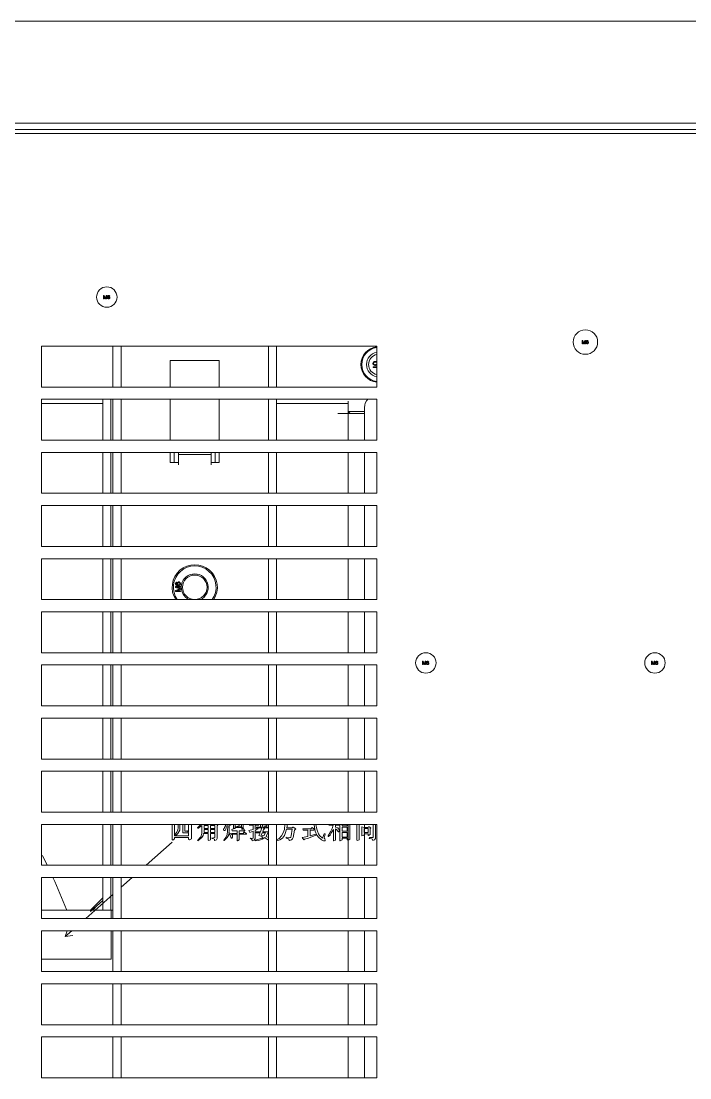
# Model space of a CAD drawing. Header units: inches. Extents: x -4705 to 38647, y 7098 to 31800.
# Drawn here: x 8503.5 to 8667, y 29172.6 to 29431.1 of the extents above; entities that cross this region are included whole.
import ezdxf

# ---------------------------------------------------------------- set-up
doc = ezdxf.new("R2010")
doc.units = ezdxf.units.IN
doc.header["$LTSCALE"] = 10
doc.header["$MEASUREMENT"] = 0
doc.layers.add('00_COMPONENTS', color=7, linetype='Continuous', lineweight=0)

msp = doc.modelspace()

# ---------------------------------------------------------------- linework, layer by layer
at = {"layer": '00_COMPONENTS', "color": 7, "linetype": 'Continuous'}
for p, q in [((9152.92, 29431.066), (8107.92, 29431.066)), ((8107.92, 29406.066), (9152.92, 29406.066)), ((9127.42, 29404.566), (8133.42, 29404.566)), ((8091.42, 29403.566), (9169.42, 29403.566)), ((8523.77, 29363.966), (8523.62, 29363.966)), ((8523.62, 29363.966), (8523.62, 29363.166)), ((8523.62, 29363.166), (8523.72, 29363.166)), ((8523.72, 29363.166), (8523.72, 29363.795)), ((8523.72, 29363.795), (8523.953, 29363.166)), ((8524.02, 29363.251), (8523.77, 29363.966)), ((8523.953, 29363.166), (8524.086, 29363.166)), ((8524.27, 29363.966), (8524.02, 29363.251)), ((8524.086, 29363.166), (8524.32, 29363.795)), ((8524.42, 29363.966), (8524.27, 29363.966)), ((8524.32, 29363.795), (8524.32, 29363.166)), ((8524.32, 29363.166), (8524.42, 29363.166)), ((8524.42, 29363.166), (8524.42, 29363.966)), ((8524.57, 29363.744), (8524.553, 29363.625)), ((8524.553, 29363.625), (8524.553, 29363.506)), ((8524.553, 29363.506), (8524.57, 29363.387)), ((8524.603, 29363.829), (8524.57, 29363.744)), ((8524.57, 29363.387), (8524.603, 29363.302)), ((8524.653, 29363.897), (8524.603, 29363.829)), ((8524.603, 29363.302), (8524.653, 29363.234)), ((8524.636, 29363.625), (8524.653, 29363.727)), ((8524.736, 29363.659), (8524.636, 29363.591)), ((8524.636, 29363.591), (8524.636, 29363.625)), ((8524.736, 29363.949), (8524.653, 29363.897)), ((8524.653, 29363.727), (8524.67, 29363.778)), ((8524.653, 29363.455), (8524.67, 29363.506)), ((8524.653, 29363.404), (8524.653, 29363.455)), ((8524.67, 29363.353), (8524.653, 29363.404)), ((8524.653, 29363.234), (8524.736, 29363.183)), ((8524.67, 29363.778), (8524.703, 29363.829)), ((8524.67, 29363.506), (8524.703, 29363.54)), ((8524.703, 29363.302), (8524.67, 29363.353)), ((8524.703, 29363.829), (8524.753, 29363.863)), ((8524.703, 29363.54), (8524.753, 29363.574)), ((8524.753, 29363.268), (8524.703, 29363.302)), ((8524.82, 29363.966), (8524.736, 29363.949)), ((8524.82, 29363.676), (8524.736, 29363.659)), ((8524.736, 29363.183), (8524.82, 29363.166)), ((8524.753, 29363.863), (8524.803, 29363.88)), ((8524.753, 29363.574), (8524.803, 29363.591)), ((8524.803, 29363.251), (8524.753, 29363.268)), ((8524.803, 29363.88), (8524.903, 29363.88)), ((8524.803, 29363.591), (8524.92, 29363.591)), ((8524.92, 29363.251), (8524.803, 29363.251)), ((8524.886, 29363.966), (8524.82, 29363.966)), ((8524.903, 29363.676), (8524.82, 29363.676)), ((8524.82, 29363.166), (8524.903, 29363.166)), ((8524.97, 29363.949), (8524.886, 29363.966)), ((8524.903, 29363.88), (8524.953, 29363.863)), ((8524.986, 29363.659), (8524.903, 29363.676)), ((8524.903, 29363.166), (8524.986, 29363.183)), ((8524.92, 29363.591), (8524.97, 29363.574)), ((8524.97, 29363.268), (8524.92, 29363.251)), ((8524.953, 29363.863), (8525.003, 29363.829)), ((8525.053, 29363.897), (8524.97, 29363.949)), ((8524.97, 29363.574), (8525.02, 29363.54)), ((8525.02, 29363.302), (8524.97, 29363.268)), ((8525.07, 29363.608), (8524.986, 29363.659)), ((8524.986, 29363.183), (8525.07, 29363.234)), ((8525.003, 29363.829), (8525.036, 29363.778)), ((8525.02, 29363.54), (8525.053, 29363.506)), ((8525.053, 29363.353), (8525.02, 29363.302)), ((8525.036, 29363.778), (8525.12, 29363.778)), ((8525.103, 29363.829), (8525.053, 29363.897)), ((8525.053, 29363.506), (8525.07, 29363.455)), ((8525.07, 29363.404), (8525.053, 29363.353)), ((8525.12, 29363.557), (8525.07, 29363.608)), ((8525.07, 29363.455), (8525.07, 29363.404)), ((8525.07, 29363.234), (8525.12, 29363.302)), ((8525.12, 29363.778), (8525.103, 29363.829)), ((8525.153, 29363.472), (8525.12, 29363.557)), ((8525.12, 29363.302), (8525.153, 29363.387)), ((8525.153, 29363.387), (8525.153, 29363.472)), ((8640.77, 29352.966), (8640.62, 29352.966)), ((8640.62, 29352.966), (8640.62, 29352.166)), ((8640.72, 29352.166), (8640.72, 29352.795)), ((8640.72, 29352.795), (8640.953, 29352.166)), ((8641.02, 29352.251), (8640.77, 29352.966)), ((8641.27, 29352.966), (8641.02, 29352.251)), ((8641.086, 29352.166), (8641.32, 29352.795)), ((8641.42, 29352.966), (8641.27, 29352.966)), ((8641.32, 29352.795), (8641.32, 29352.166)), ((8641.42, 29352.166), (8641.42, 29352.966)), ((8641.57, 29352.744), (8641.553, 29352.625)), ((8641.603, 29352.829), (8641.57, 29352.744)), ((8641.653, 29352.897), (8641.603, 29352.829)), ((8641.636, 29352.625), (8641.653, 29352.727)), ((8641.736, 29352.949), (8641.653, 29352.897)), ((8641.653, 29352.727), (8641.67, 29352.778)), ((8641.67, 29352.778), (8641.703, 29352.829)), ((8641.703, 29352.829), (8641.753, 29352.863)), ((8641.82, 29352.966), (8641.736, 29352.949)), ((8641.82, 29352.676), (8641.736, 29352.659)), ((8641.753, 29352.863), (8641.803, 29352.88)), ((8641.803, 29352.88), (8641.903, 29352.88)), ((8641.886, 29352.966), (8641.82, 29352.966)), ((8641.903, 29352.676), (8641.82, 29352.676)), ((8641.97, 29352.949), (8641.886, 29352.966)), ((8641.903, 29352.88), (8641.953, 29352.863)), ((8641.986, 29352.659), (8641.903, 29352.676)), ((8641.953, 29352.863), (8642.003, 29352.829)), ((8642.053, 29352.897), (8641.97, 29352.949)), ((8642.003, 29352.829), (8642.036, 29352.778)), ((8642.036, 29352.778), (8642.12, 29352.778)), ((8642.103, 29352.829), (8642.053, 29352.897)), ((8642.12, 29352.778), (8642.103, 29352.829)), ((8508.42, 29351.566), (8590.42, 29351.566)), ((8508.42, 29341.566), (8508.42, 29351.566)), ((8525.92, 29341.566), (8525.92, 29351.566)), ((8527.92, 29341.566), (8527.92, 29351.566)), ((8563.92, 29351.566), (8563.92, 29341.566)), ((8565.92, 29351.566), (8565.92, 29341.566)), ((8590.42, 29351.566), (8590.42, 29341.566)), ((8640.62, 29352.166), (8640.72, 29352.166)), ((8640.953, 29352.166), (8641.086, 29352.166)), ((8641.32, 29352.166), (8641.42, 29352.166)), ((8641.553, 29352.625), (8641.553, 29352.506)), ((8641.553, 29352.506), (8641.57, 29352.387)), ((8641.57, 29352.387), (8641.603, 29352.302)), ((8641.603, 29352.302), (8641.653, 29352.234)), ((8641.736, 29352.659), (8641.636, 29352.591)), ((8641.636, 29352.591), (8641.636, 29352.625)), ((8641.653, 29352.455), (8641.67, 29352.506)), ((8641.653, 29352.404), (8641.653, 29352.455)), ((8641.67, 29352.353), (8641.653, 29352.404)), ((8641.653, 29352.234), (8641.736, 29352.183)), ((8641.67, 29352.506), (8641.703, 29352.54)), ((8641.703, 29352.302), (8641.67, 29352.353)), ((8641.703, 29352.54), (8641.753, 29352.574)), ((8641.753, 29352.268), (8641.703, 29352.302)), ((8641.736, 29352.183), (8641.82, 29352.166)), ((8641.753, 29352.574), (8641.803, 29352.591)), ((8641.803, 29352.251), (8641.753, 29352.268)), ((8641.803, 29352.591), (8641.92, 29352.591)), ((8641.92, 29352.251), (8641.803, 29352.251)), ((8641.82, 29352.166), (8641.903, 29352.166)), ((8641.903, 29352.166), (8641.986, 29352.183)), ((8641.92, 29352.591), (8641.97, 29352.574)), ((8641.97, 29352.268), (8641.92, 29352.251)), ((8641.97, 29352.574), (8642.02, 29352.54)), ((8642.02, 29352.302), (8641.97, 29352.268)), ((8642.07, 29352.608), (8641.986, 29352.659)), ((8641.986, 29352.183), (8642.07, 29352.234)), ((8642.02, 29352.54), (8642.053, 29352.506)), ((8642.053, 29352.353), (8642.02, 29352.302)), ((8642.053, 29352.506), (8642.07, 29352.455)), ((8642.07, 29352.404), (8642.053, 29352.353)), ((8642.12, 29352.557), (8642.07, 29352.608)), ((8642.07, 29352.455), (8642.07, 29352.404)), ((8642.07, 29352.234), (8642.12, 29352.302)), ((8642.153, 29352.472), (8642.12, 29352.557)), ((8642.12, 29352.302), (8642.153, 29352.387)), ((8642.153, 29352.387), (8642.153, 29352.472)), ((8551.92, 29348.066), (8539.92, 29348.066)), ((8539.92, 29348.066), (8539.92, 29341.566)), ((8551.92, 29341.566), (8551.92, 29348.066)), ((8589.507, 29347.56), (8589.445, 29347.401)), ((8589.601, 29347.688), (8589.507, 29347.56)), ((8589.757, 29347.784), (8589.601, 29347.688)), ((8589.632, 29347.465), (8589.695, 29347.56)), ((8589.695, 29347.56), (8589.789, 29347.624)), ((8589.914, 29347.816), (8589.757, 29347.784)), ((8589.789, 29347.624), (8589.914, 29347.656)), ((8590.101, 29347.816), (8589.914, 29347.816)), ((8589.914, 29347.656), (8590.101, 29347.656)), ((8590.257, 29347.784), (8590.101, 29347.816)), ((8590.101, 29347.656), (8590.226, 29347.624)), ((8590.226, 29347.624), (8590.32, 29347.56)), ((8589.445, 29347.401), (8589.445, 29347.273)), ((8589.445, 29347.273), (8589.507, 29347.113)), ((8589.507, 29347.113), (8589.601, 29346.986)), ((8590.414, 29346.475), (8589.507, 29346.475)), ((8589.507, 29346.475), (8589.507, 29346.316)), ((8589.507, 29346.316), (8590.42, 29346.316)), ((8589.601, 29347.369), (8589.632, 29347.465)), ((8589.601, 29347.305), (8589.601, 29347.369)), ((8589.632, 29347.209), (8589.601, 29347.305)), ((8589.601, 29346.986), (8589.757, 29346.89)), ((8589.695, 29347.113), (8589.632, 29347.209)), ((8589.789, 29347.05), (8589.695, 29347.113)), ((8589.757, 29346.89), (8589.914, 29346.858)), ((8589.914, 29347.018), (8589.789, 29347.05)), ((8590.101, 29347.018), (8589.914, 29347.018)), ((8589.914, 29346.858), (8590.101, 29346.858)), ((8590.226, 29347.05), (8590.101, 29347.018)), ((8590.101, 29346.858), (8590.257, 29346.89)), ((8590.351, 29347.145), (8590.226, 29347.05)), ((8590.42, 29341.566), (8508.42, 29341.566)), ((8508.42, 29338.566), (8590.42, 29338.566)), ((8508.42, 29328.566), (8508.42, 29338.566)), ((8523.42, 29337.566), (8508.42, 29337.566)), ((8523.42, 29328.566), (8523.42, 29338.566)), ((8525.42, 29328.566), (8525.42, 29338.566)), ((8525.92, 29328.566), (8525.92, 29338.566)), ((8527.92, 29328.566), (8527.92, 29338.566)), ((8539.92, 29338.566), (8539.92, 29328.566)), ((8551.92, 29328.566), (8551.92, 29338.566)), ((8563.92, 29338.566), (8563.92, 29328.566)), ((8565.92, 29338.566), (8565.92, 29328.566)), ((8583.42, 29337.566), (8565.92, 29337.566)), ((8583.42, 29328.566), (8583.42, 29338.066)), ((8590.42, 29338.566), (8590.42, 29328.566)), ((8587.42, 29335.066), (8580.92, 29335.066)), ((8583.42, 29335.566), (8587.42, 29335.566)), ((8583.42, 29335.566), (8583.92, 29335.066)), ((8587.42, 29336.566), (8587.42, 29328.566)), ((8590.42, 29328.566), (8508.42, 29328.566)), ((8508.42, 29325.566), (8590.42, 29325.566)), ((8508.42, 29315.566), (8508.42, 29325.566)), ((8523.42, 29315.566), (8523.42, 29325.566)), ((8525.42, 29315.566), (8525.42, 29325.566)), ((8525.92, 29315.566), (8525.92, 29325.566)), ((8527.92, 29315.566), (8527.92, 29325.566)), ((8539.92, 29325.566), (8539.92, 29323.066)), ((8540.92, 29325.566), (8540.92, 29323.066)), ((8541.92, 29322.566), (8541.92, 29325.566)), ((8549.92, 29325.066), (8541.92, 29325.066)), ((8549.92, 29322.566), (8549.92, 29325.566)), ((8550.92, 29323.066), (8550.92, 29325.566)), ((8551.92, 29323.066), (8551.92, 29325.566)), ((8563.92, 29325.566), (8563.92, 29315.566)), ((8565.92, 29325.566), (8565.92, 29315.566)), ((8583.42, 29315.566), (8583.42, 29325.566)), ((8587.42, 29325.566), (8587.42, 29315.566)), ((8590.42, 29325.566), (8590.42, 29315.566)), ((8539.92, 29323.066), (8541.92, 29323.066)), ((8549.92, 29323.066), (8551.92, 29323.066)), ((8590.42, 29315.566), (8508.42, 29315.566)), ((8508.42, 29312.566), (8590.42, 29312.566)), ((8508.42, 29302.566), (8508.42, 29312.566)), ((8523.42, 29302.566), (8523.42, 29312.566)), ((8525.42, 29302.566), (8525.42, 29312.566)), ((8525.92, 29302.566), (8525.92, 29312.566)), ((8527.92, 29302.566), (8527.92, 29312.566)), ((8563.92, 29312.566), (8563.92, 29302.566)), ((8565.92, 29312.566), (8565.92, 29302.566)), ((8583.42, 29302.566), (8583.42, 29312.566)), ((8587.42, 29312.566), (8587.42, 29302.566)), ((8590.42, 29312.566), (8590.42, 29302.566)), ((8590.42, 29302.566), (8508.42, 29302.566)), ((8508.42, 29299.566), (8590.42, 29299.566)), ((8508.42, 29289.566), (8508.42, 29299.566)), ((8523.42, 29289.566), (8523.42, 29299.566)), ((8525.42, 29289.566), (8525.42, 29299.566)), ((8525.92, 29289.566), (8525.92, 29299.566)), ((8527.92, 29289.566), (8527.92, 29299.566)), ((8563.92, 29299.566), (8563.92, 29289.566)), ((8565.92, 29299.566), (8565.92, 29289.566)), ((8583.42, 29289.566), (8583.42, 29299.566)), ((8587.42, 29299.566), (8587.42, 29289.566)), ((8590.42, 29299.566), (8590.42, 29289.566)), ((8541.245, 29293.591), (8541.22, 29293.466)), ((8541.22, 29293.466), (8541.22, 29293.366)), ((8541.22, 29293.366), (8541.245, 29293.241)), ((8541.322, 29293.716), (8541.245, 29293.591)), ((8541.245, 29293.241), (8541.322, 29293.116)), ((8541.424, 29293.791), (8541.322, 29293.716)), ((8541.347, 29293.491), (8541.373, 29293.566)), ((8541.347, 29293.341), (8541.347, 29293.491)), ((8541.373, 29293.266), (8541.347, 29293.341)), ((8541.373, 29293.566), (8541.424, 29293.641)), ((8541.424, 29293.191), (8541.373, 29293.266)), ((8541.501, 29293.816), (8541.424, 29293.791)), ((8541.424, 29293.641), (8541.501, 29293.691)), ((8541.501, 29293.691), (8541.501, 29293.816)), ((8541.679, 29293.616), (8541.654, 29293.491)), ((8541.654, 29293.491), (8541.654, 29293.366)), ((8541.654, 29293.366), (8541.679, 29293.241)), ((8541.756, 29293.741), (8541.679, 29293.616)), ((8541.679, 29293.241), (8541.782, 29293.091)), ((8541.833, 29293.816), (8541.756, 29293.741)), ((8541.782, 29293.516), (8541.807, 29293.591)), ((8541.782, 29293.341), (8541.782, 29293.516)), ((8541.807, 29293.266), (8541.782, 29293.341)), ((8541.807, 29293.591), (8541.858, 29293.666)), ((8541.858, 29293.191), (8541.807, 29293.266)), ((8541.96, 29293.866), (8541.833, 29293.816)), ((8541.858, 29293.666), (8541.909, 29293.716)), ((8541.909, 29293.716), (8541.986, 29293.741)), ((8542.088, 29293.866), (8541.96, 29293.866)), ((8541.986, 29293.741), (8542.062, 29293.741)), ((8542.062, 29293.741), (8542.139, 29293.716)), ((8542.216, 29293.816), (8542.088, 29293.866)), ((8542.139, 29293.716), (8542.216, 29293.666)), ((8542.318, 29293.741), (8542.216, 29293.816)), ((8542.216, 29293.666), (8542.267, 29293.591)), ((8542.267, 29293.266), (8542.216, 29293.191)), ((8542.267, 29293.591), (8542.292, 29293.516)), ((8542.292, 29293.341), (8542.267, 29293.266)), ((8542.292, 29293.516), (8542.292, 29293.341)), ((8542.394, 29293.616), (8542.318, 29293.741)), ((8542.318, 29293.116), (8542.394, 29293.241)), ((8542.42, 29293.491), (8542.394, 29293.616)), ((8542.394, 29293.241), (8542.42, 29293.366)), ((8542.42, 29293.366), (8542.42, 29293.491)), ((8542.42, 29292.766), (8541.22, 29292.766)), ((8541.22, 29292.766), (8541.22, 29292.541)), ((8541.22, 29292.541), (8542.292, 29292.166)), ((8542.292, 29292.166), (8541.22, 29291.791)), ((8541.22, 29291.791), (8541.22, 29291.566)), ((8541.22, 29291.566), (8542.42, 29291.566)), ((8541.322, 29293.116), (8541.424, 29293.041)), ((8541.501, 29293.141), (8541.424, 29293.191)), ((8541.424, 29293.041), (8541.552, 29292.991)), ((8541.475, 29292.616), (8542.42, 29292.616)), ((8542.42, 29292.266), (8541.475, 29292.616)), ((8541.475, 29291.716), (8542.42, 29292.066)), ((8542.42, 29291.716), (8541.475, 29291.716)), ((8541.577, 29293.116), (8541.501, 29293.141)), ((8541.552, 29292.991), (8541.73, 29292.966)), ((8541.73, 29293.091), (8541.577, 29293.116)), ((8541.782, 29293.091), (8541.73, 29293.091)), ((8541.73, 29292.966), (8541.909, 29292.966)), ((8541.909, 29293.141), (8541.858, 29293.191)), ((8541.986, 29293.116), (8541.909, 29293.141)), ((8541.909, 29292.966), (8542.088, 29292.991)), ((8542.062, 29293.116), (8541.986, 29293.116)), ((8542.139, 29293.141), (8542.062, 29293.116)), ((8542.088, 29292.991), (8542.216, 29293.041)), ((8542.216, 29293.191), (8542.139, 29293.141)), ((8542.216, 29293.041), (8542.318, 29293.116)), ((8542.42, 29292.616), (8542.42, 29292.766)), ((8542.42, 29292.066), (8542.42, 29292.266)), ((8542.42, 29291.566), (8542.42, 29291.716)), ((8590.42, 29289.566), (8508.42, 29289.566)), ((8508.42, 29286.566), (8590.42, 29286.566)), ((8508.42, 29276.566), (8508.42, 29286.566)), ((8523.42, 29276.566), (8523.42, 29286.566)), ((8525.42, 29276.566), (8525.42, 29286.566)), ((8525.92, 29276.566), (8525.92, 29286.566)), ((8527.92, 29276.566), (8527.92, 29286.566)), ((8563.92, 29286.566), (8563.92, 29276.566)), ((8565.92, 29286.566), (8565.92, 29276.566)), ((8583.42, 29276.566), (8583.42, 29286.566)), ((8587.42, 29286.566), (8587.42, 29276.566)), ((8590.42, 29286.566), (8590.42, 29276.566)), ((8590.42, 29276.566), (8508.42, 29276.566)), ((8508.42, 29273.566), (8590.42, 29273.566)), ((8508.42, 29263.566), (8508.42, 29273.566)), ((8523.42, 29263.566), (8523.42, 29273.566)), ((8525.42, 29263.566), (8525.42, 29273.566)), ((8525.92, 29263.566), (8525.92, 29273.566)), ((8527.92, 29263.566), (8527.92, 29273.566)), ((8563.92, 29273.566), (8563.92, 29263.566)), ((8565.92, 29273.566), (8565.92, 29263.566)), ((8583.42, 29263.566), (8583.42, 29273.566)), ((8587.42, 29273.566), (8587.42, 29263.566)), ((8590.42, 29273.566), (8590.42, 29263.566)), ((8601.77, 29274.466), (8601.62, 29274.466)), ((8601.62, 29274.466), (8601.62, 29273.666)), ((8601.62, 29273.666), (8601.72, 29273.666)), ((8601.72, 29273.666), (8601.72, 29274.295)), ((8601.72, 29274.295), (8601.953, 29273.666)), ((8602.02, 29273.751), (8601.77, 29274.466)), ((8601.953, 29273.666), (8602.086, 29273.666)), ((8602.27, 29274.466), (8602.02, 29273.751)), ((8602.086, 29273.666), (8602.32, 29274.295)), ((8602.42, 29274.466), (8602.27, 29274.466)), ((8602.32, 29274.295), (8602.32, 29273.666)), ((8602.32, 29273.666), (8602.42, 29273.666)), ((8602.42, 29273.666), (8602.42, 29274.466)), ((8602.57, 29274.244), (8602.553, 29274.125)), ((8602.553, 29274.125), (8602.553, 29274.006)), ((8602.553, 29274.006), (8602.57, 29273.887)), ((8602.603, 29274.329), (8602.57, 29274.244)), ((8602.57, 29273.887), (8602.603, 29273.802)), ((8602.653, 29274.397), (8602.603, 29274.329)), ((8602.603, 29273.802), (8602.653, 29273.734)), ((8602.636, 29274.125), (8602.653, 29274.227)), ((8602.736, 29274.159), (8602.636, 29274.091)), ((8602.636, 29274.091), (8602.636, 29274.125)), ((8602.736, 29274.449), (8602.653, 29274.397)), ((8602.653, 29274.227), (8602.67, 29274.278)), ((8602.653, 29273.955), (8602.67, 29274.006)), ((8602.653, 29273.904), (8602.653, 29273.955)), ((8602.67, 29273.853), (8602.653, 29273.904)), ((8602.653, 29273.734), (8602.736, 29273.683)), ((8602.67, 29274.278), (8602.703, 29274.329)), ((8602.67, 29274.006), (8602.703, 29274.04)), ((8602.703, 29273.802), (8602.67, 29273.853)), ((8602.703, 29274.329), (8602.753, 29274.363)), ((8602.703, 29274.04), (8602.753, 29274.074)), ((8602.753, 29273.768), (8602.703, 29273.802)), ((8602.82, 29274.466), (8602.736, 29274.449)), ((8602.82, 29274.176), (8602.736, 29274.159)), ((8602.736, 29273.683), (8602.82, 29273.666)), ((8602.753, 29274.363), (8602.803, 29274.38)), ((8602.753, 29274.074), (8602.803, 29274.091)), ((8602.803, 29273.751), (8602.753, 29273.768)), ((8602.803, 29274.38), (8602.903, 29274.38)), ((8602.803, 29274.091), (8602.92, 29274.091)), ((8602.92, 29273.751), (8602.803, 29273.751)), ((8602.886, 29274.466), (8602.82, 29274.466)), ((8602.903, 29274.176), (8602.82, 29274.176)), ((8602.82, 29273.666), (8602.903, 29273.666)), ((8602.97, 29274.449), (8602.886, 29274.466)), ((8602.903, 29274.38), (8602.953, 29274.363)), ((8602.986, 29274.159), (8602.903, 29274.176)), ((8602.903, 29273.666), (8602.986, 29273.683)), ((8602.92, 29274.091), (8602.97, 29274.074)), ((8602.97, 29273.768), (8602.92, 29273.751)), ((8602.953, 29274.363), (8603.003, 29274.329)), ((8603.053, 29274.397), (8602.97, 29274.449)), ((8602.97, 29274.074), (8603.02, 29274.04)), ((8603.02, 29273.802), (8602.97, 29273.768)), ((8603.07, 29274.108), (8602.986, 29274.159)), ((8602.986, 29273.683), (8603.07, 29273.734)), ((8603.003, 29274.329), (8603.036, 29274.278)), ((8603.02, 29274.04), (8603.053, 29274.006)), ((8603.053, 29273.853), (8603.02, 29273.802)), ((8603.036, 29274.278), (8603.12, 29274.278)), ((8603.103, 29274.329), (8603.053, 29274.397)), ((8603.053, 29274.006), (8603.07, 29273.955)), ((8603.07, 29273.904), (8603.053, 29273.853)), ((8603.12, 29274.057), (8603.07, 29274.108)), ((8603.07, 29273.955), (8603.07, 29273.904)), ((8603.07, 29273.734), (8603.12, 29273.802)), ((8603.12, 29274.278), (8603.103, 29274.329)), ((8603.153, 29273.972), (8603.12, 29274.057)), ((8603.12, 29273.802), (8603.153, 29273.887)), ((8603.153, 29273.887), (8603.153, 29273.972)), ((8657.77, 29274.466), (8657.62, 29274.466)), ((8657.62, 29274.466), (8657.62, 29273.666)), ((8657.62, 29273.666), (8657.72, 29273.666)), ((8657.72, 29273.666), (8657.72, 29274.295)), ((8657.72, 29274.295), (8657.953, 29273.666)), ((8658.02, 29273.751), (8657.77, 29274.466)), ((8657.953, 29273.666), (8658.086, 29273.666)), ((8658.27, 29274.466), (8658.02, 29273.751)), ((8658.086, 29273.666), (8658.32, 29274.295)), ((8658.42, 29274.466), (8658.27, 29274.466)), ((8658.32, 29274.295), (8658.32, 29273.666)), ((8658.32, 29273.666), (8658.42, 29273.666)), ((8658.42, 29273.666), (8658.42, 29274.466)), ((8658.57, 29274.244), (8658.553, 29274.125)), ((8658.553, 29274.125), (8658.553, 29274.006)), ((8658.553, 29274.006), (8658.57, 29273.887)), ((8658.603, 29274.329), (8658.57, 29274.244)), ((8658.57, 29273.887), (8658.603, 29273.802)), ((8658.653, 29274.397), (8658.603, 29274.329)), ((8658.603, 29273.802), (8658.653, 29273.734)), ((8658.636, 29274.125), (8658.653, 29274.227)), ((8658.736, 29274.159), (8658.636, 29274.091)), ((8658.636, 29274.091), (8658.636, 29274.125)), ((8658.736, 29274.449), (8658.653, 29274.397)), ((8658.653, 29274.227), (8658.67, 29274.278)), ((8658.653, 29273.955), (8658.67, 29274.006)), ((8658.653, 29273.904), (8658.653, 29273.955)), ((8658.67, 29273.853), (8658.653, 29273.904)), ((8658.653, 29273.734), (8658.736, 29273.683)), ((8658.67, 29274.278), (8658.703, 29274.329)), ((8658.67, 29274.006), (8658.703, 29274.04)), ((8658.703, 29273.802), (8658.67, 29273.853)), ((8658.703, 29274.329), (8658.753, 29274.363)), ((8658.703, 29274.04), (8658.753, 29274.074)), ((8658.753, 29273.768), (8658.703, 29273.802)), ((8658.82, 29274.466), (8658.736, 29274.449)), ((8658.82, 29274.176), (8658.736, 29274.159)), ((8658.736, 29273.683), (8658.82, 29273.666)), ((8658.753, 29274.363), (8658.803, 29274.38)), ((8658.753, 29274.074), (8658.803, 29274.091)), ((8658.803, 29273.751), (8658.753, 29273.768)), ((8658.803, 29274.38), (8658.903, 29274.38)), ((8658.803, 29274.091), (8658.92, 29274.091)), ((8658.92, 29273.751), (8658.803, 29273.751)), ((8658.886, 29274.466), (8658.82, 29274.466)), ((8658.903, 29274.176), (8658.82, 29274.176)), ((8658.82, 29273.666), (8658.903, 29273.666)), ((8658.97, 29274.449), (8658.886, 29274.466)), ((8658.903, 29274.38), (8658.953, 29274.363)), ((8658.986, 29274.159), (8658.903, 29274.176)), ((8658.903, 29273.666), (8658.986, 29273.683)), ((8658.92, 29274.091), (8658.97, 29274.074)), ((8658.97, 29273.768), (8658.92, 29273.751)), ((8658.953, 29274.363), (8659.003, 29274.329)), ((8659.053, 29274.397), (8658.97, 29274.449)), ((8658.97, 29274.074), (8659.02, 29274.04)), ((8659.02, 29273.802), (8658.97, 29273.768)), ((8659.07, 29274.108), (8658.986, 29274.159)), ((8658.986, 29273.683), (8659.07, 29273.734)), ((8659.003, 29274.329), (8659.036, 29274.278)), ((8659.02, 29274.04), (8659.053, 29274.006)), ((8659.053, 29273.853), (8659.02, 29273.802)), ((8659.036, 29274.278), (8659.12, 29274.278)), ((8659.103, 29274.329), (8659.053, 29274.397)), ((8659.053, 29274.006), (8659.07, 29273.955)), ((8659.07, 29273.904), (8659.053, 29273.853)), ((8659.12, 29274.057), (8659.07, 29274.108)), ((8659.07, 29273.955), (8659.07, 29273.904)), ((8659.07, 29273.734), (8659.12, 29273.802)), ((8659.12, 29274.278), (8659.103, 29274.329)), ((8659.153, 29273.972), (8659.12, 29274.057)), ((8659.12, 29273.802), (8659.153, 29273.887)), ((8659.153, 29273.887), (8659.153, 29273.972)), ((8590.42, 29263.566), (8508.42, 29263.566)), ((8508.42, 29260.566), (8590.42, 29260.566)), ((8508.42, 29250.566), (8508.42, 29260.566)), ((8523.42, 29250.566), (8523.42, 29260.566)), ((8525.42, 29250.566), (8525.42, 29260.566)), ((8525.92, 29250.566), (8525.92, 29260.566)), ((8527.92, 29250.566), (8527.92, 29260.566)), ((8563.92, 29260.566), (8563.92, 29250.566)), ((8565.92, 29260.566), (8565.92, 29250.566)), ((8583.42, 29250.566), (8583.42, 29260.566)), ((8587.42, 29260.566), (8587.42, 29250.566)), ((8590.42, 29260.566), (8590.42, 29250.566)), ((8590.42, 29250.566), (8508.42, 29250.566)), ((8508.42, 29247.566), (8590.42, 29247.566)), ((8508.42, 29237.566), (8508.42, 29247.566)), ((8523.42, 29237.566), (8523.42, 29247.566)), ((8525.42, 29237.566), (8525.42, 29247.566)), ((8525.92, 29237.566), (8525.92, 29247.566)), ((8527.92, 29237.566), (8527.92, 29247.566)), ((8563.92, 29247.566), (8563.92, 29237.566)), ((8565.92, 29247.566), (8565.92, 29237.566)), ((8583.42, 29237.566), (8583.42, 29247.566)), ((8587.42, 29247.566), (8587.42, 29237.566)), ((8590.42, 29247.566), (8590.42, 29237.566)), ((8590.42, 29237.566), (8508.42, 29237.566)), ((8508.42, 29234.566), (8590.42, 29234.566)), ((8508.42, 29224.566), (8508.42, 29234.566)), ((8523.42, 29224.566), (8523.42, 29234.566)), ((8525.42, 29224.566), (8525.42, 29234.566)), ((8525.92, 29224.566), (8525.92, 29234.566)), ((8527.92, 29224.566), (8527.92, 29234.566)), ((8540.42, 29230.83), (8540.42, 29234.566)), ((8540.932, 29231.751), (8540.932, 29234.566)), ((8541.751, 29233.185), (8541.853, 29233.799)), ((8541.853, 29233.799), (8541.853, 29234.566)), ((8542.263, 29233.901), (8542.314, 29234.566)), ((8542.263, 29233.185), (8542.263, 29233.901)), ((8542.979, 29234.566), (8542.979, 29232.57)), ((8543.491, 29232.877), (8543.491, 29234.566)), ((8544.413, 29234.566), (8544.413, 29232.673)), ((8545.129, 29234.566), (8545.129, 29231.035)), ((8546.563, 29233.697), (8547.382, 29234.516)), ((8547.689, 29234.311), (8546.665, 29233.594)), ((8547.689, 29232.366), (8547.689, 29234.311)), ((8548.201, 29234.311), (8549.225, 29234.311)), ((8548.201, 29233.594), (8548.201, 29234.311)), ((8549.225, 29234.311), (8549.225, 29233.594)), ((8549.736, 29234.311), (8550.863, 29234.311)), ((8549.736, 29233.594), (8549.736, 29234.311)), ((8550.863, 29234.311), (8550.863, 29233.594)), ((8551.579, 29234.413), (8551.375, 29234.208)), ((8551.375, 29234.208), (8551.375, 29231.137)), ((8553.115, 29233.594), (8553.217, 29233.799)), ((8553.217, 29233.799), (8553.422, 29234.413)), ((8553.422, 29234.618), (8553.627, 29234.106)), ((8553.627, 29234.106), (8553.627, 29233.697)), ((8553.934, 29232.877), (8554.036, 29234.208)), ((8554.036, 29234.208), (8554.019, 29234.566)), ((8554.958, 29234.516), (8554.344, 29234.208)), ((8554.344, 29234.208), (8554.344, 29232.877)), ((8554.958, 29233.287), (8557.22, 29234.566)), ((8555.367, 29233.492), (8555.367, 29234.566)), ((8555.777, 29234.004), (8555.777, 29234.618)), ((8557.313, 29234.004), (8555.777, 29234.004)), ((8557.313, 29233.799), (8555.777, 29233.799)), ((8555.777, 29233.799), (8555.777, 29233.594)), ((8557.313, 29234.618), (8557.415, 29233.287)), ((8557.313, 29234.618), (8557.313, 29234.004)), ((8557.313, 29233.697), (8557.313, 29233.799)), ((8557.722, 29233.799), (8557.415, 29233.594)), ((8557.722, 29234.566), (8557.722, 29233.799)), ((8560.179, 29234.413), (8559.258, 29234.413)), ((8560.179, 29233.287), (8560.179, 29234.413)), ((8561.613, 29234.413), (8560.691, 29234.413)), ((8560.691, 29234.413), (8560.691, 29233.389)), ((8560.998, 29233.901), (8562.944, 29233.901)), ((8560.998, 29233.697), (8560.998, 29233.901)), ((8562.022, 29234.004), (8562.022, 29234.413)), ((8562.125, 29233.901), (8562.022, 29234.004)), ((8562.432, 29234.413), (8562.534, 29234.208)), ((8562.534, 29234.208), (8562.432, 29233.901)), ((8562.944, 29233.901), (8563.185, 29234.566)), ((8563.66, 29234.413), (8563.251, 29233.901)), ((8563.251, 29233.901), (8563.967, 29233.901)), ((8563.92, 29234.566), (8563.92, 29224.566)), ((8565.92, 29234.566), (8565.92, 29224.566)), ((8567.858, 29233.287), (8567.96, 29234.618)), ((8568.575, 29234.618), (8568.472, 29233.697)), ((8569.701, 29233.697), (8569.906, 29233.901)), ((8569.906, 29233.901), (8570.008, 29233.901)), ((8570.008, 29233.901), (8570.622, 29233.492)), ((8574.308, 29233.492), (8574.615, 29233.799)), ((8574.615, 29233.799), (8575.127, 29233.389)), ((8575.229, 29233.799), (8575.127, 29234.516)), ((8575.332, 29232.877), (8575.229, 29233.799)), ((8575.536, 29234.516), (8575.741, 29233.389)), ((8579.734, 29234.413), (8578.71, 29234.413)), ((8579.529, 29233.594), (8579.734, 29234.413)), ((8581.372, 29234.413), (8580.348, 29234.413)), ((8580.348, 29234.413), (8580.348, 29233.901)), ((8580.348, 29233.901), (8580.86, 29233.697)), ((8581.372, 29230.625), (8581.372, 29234.566)), ((8581.986, 29234.208), (8581.986, 29234.566)), ((8583.215, 29234.208), (8581.986, 29234.208)), ((8581.986, 29233.901), (8583.215, 29233.901)), ((8581.986, 29232.877), (8581.986, 29233.901)), ((8583.215, 29234.566), (8583.215, 29234.208)), ((8583.215, 29233.901), (8583.215, 29232.877)), ((8583.42, 29224.566), (8583.42, 29234.566)), ((8583.829, 29234.566), (8583.829, 29230.932)), ((8585.57, 29230.727), (8585.57, 29234.566)), ((8586.082, 29234.566), (8586.082, 29230.83)), ((8586.798, 29234.004), (8587.31, 29233.799)), ((8586.798, 29231.751), (8586.798, 29234.004)), ((8587.31, 29233.799), (8588.334, 29233.799)), ((8587.42, 29234.566), (8587.42, 29224.566)), ((8588.334, 29233.799), (8588.436, 29234.004)), ((8588.436, 29234.004), (8588.539, 29234.004)), ((8588.539, 29234.004), (8588.948, 29233.697)), ((8589.563, 29231.444), (8589.563, 29234.566)), ((8590.075, 29234.566), (8590.075, 29231.137)), ((8590.42, 29234.566), (8590.42, 29224.566)), ((8540.932, 29231.956), (8541.444, 29232.57)), ((8540.932, 29231.956), (8541.341, 29231.956)), ((8544.413, 29231.751), (8540.932, 29231.751)), ((8544.413, 29231.342), (8540.932, 29231.342)), ((8540.932, 29231.342), (8540.932, 29231.035)), ((8541.341, 29231.956), (8541.751, 29232.366)), ((8541.444, 29232.57), (8541.751, 29233.185)), ((8541.751, 29232.366), (8542.058, 29232.775)), ((8542.058, 29232.775), (8542.263, 29233.185)), ((8542.979, 29232.57), (8543.082, 29232.468)), ((8543.082, 29232.468), (8544.413, 29232.468)), ((8544.003, 29232.877), (8543.491, 29232.877)), ((8544.106, 29232.98), (8544.003, 29232.98)), ((8544.003, 29232.98), (8544.003, 29232.877)), ((8544.413, 29232.673), (8544.106, 29232.98)), ((8544.413, 29232.468), (8544.413, 29231.751)), ((8544.413, 29230.932), (8544.413, 29231.342)), ((8546.665, 29233.594), (8546.563, 29233.697)), ((8546.563, 29230.625), (8547.382, 29231.547)), ((8547.689, 29231.342), (8546.665, 29230.523)), ((8547.382, 29231.547), (8547.689, 29232.366)), ((8547.996, 29231.854), (8547.689, 29231.342)), ((8548.098, 29232.366), (8547.996, 29231.854)), ((8549.225, 29232.366), (8548.098, 29232.366)), ((8549.225, 29233.594), (8548.201, 29233.594)), ((8548.201, 29233.287), (8549.225, 29233.287)), ((8548.201, 29232.57), (8548.201, 29233.287)), ((8549.225, 29232.57), (8548.201, 29232.57)), ((8549.225, 29233.287), (8549.225, 29232.57)), ((8549.225, 29230.727), (8549.225, 29232.366)), ((8550.863, 29233.594), (8549.736, 29233.594)), ((8549.736, 29233.287), (8550.863, 29233.287)), ((8549.736, 29232.57), (8549.736, 29233.287)), ((8550.863, 29232.57), (8549.736, 29232.57)), ((8550.863, 29232.366), (8549.736, 29232.366)), ((8549.736, 29232.366), (8549.736, 29230.83)), ((8550.044, 29231.239), (8550.146, 29231.239)), ((8550.146, 29231.137), (8550.044, 29231.239)), ((8550.146, 29231.239), (8550.76, 29231.342)), ((8550.76, 29231.342), (8550.863, 29231.342)), ((8550.863, 29233.287), (8550.863, 29232.57)), ((8550.863, 29231.342), (8550.863, 29232.366)), ((8552.91, 29233.389), (8553.115, 29233.594)), ((8552.91, 29233.287), (8552.91, 29233.389)), ((8553.013, 29233.082), (8552.91, 29233.287)), ((8553.32, 29233.082), (8553.013, 29233.082)), ((8553.013, 29230.727), (8553.525, 29231.342)), ((8553.832, 29231.342), (8553.115, 29230.625)), ((8553.525, 29233.389), (8553.32, 29233.082)), ((8553.627, 29233.697), (8553.525, 29233.389)), ((8553.525, 29231.342), (8553.832, 29232.058)), ((8553.832, 29232.058), (8553.934, 29232.877)), ((8554.139, 29231.854), (8553.832, 29231.342)), ((8554.241, 29232.366), (8554.139, 29231.854)), ((8554.344, 29232.877), (8554.241, 29232.57)), ((8554.241, 29232.57), (8554.856, 29232.263)), ((8554.548, 29231.956), (8554.241, 29232.366)), ((8554.753, 29231.444), (8554.548, 29231.956)), ((8554.856, 29231.239), (8554.753, 29231.444)), ((8554.856, 29232.263), (8555.163, 29231.956)), ((8554.958, 29231.239), (8554.856, 29231.239)), ((8555.06, 29232.98), (8554.958, 29233.287)), ((8554.958, 29232.366), (8556.289, 29232.366)), ((8555.06, 29232.161), (8554.958, 29232.366)), ((8555.163, 29231.444), (8554.958, 29231.239)), ((8556.289, 29232.98), (8555.06, 29232.98)), ((8556.289, 29232.161), (8555.06, 29232.161)), ((8555.163, 29231.956), (8555.163, 29231.444)), ((8555.777, 29233.594), (8555.367, 29233.492)), ((8556.289, 29232.366), (8556.289, 29232.98)), ((8556.289, 29230.625), (8556.289, 29232.161)), ((8558.132, 29232.98), (8556.801, 29232.98)), ((8556.801, 29232.98), (8556.801, 29232.366)), ((8556.801, 29232.366), (8557.722, 29232.366)), ((8558.541, 29232.161), (8556.801, 29232.161)), ((8556.801, 29232.161), (8556.801, 29230.83)), ((8557.415, 29233.594), (8557.313, 29233.697)), ((8557.415, 29233.287), (8557.722, 29233.594)), ((8557.722, 29233.594), (8558.132, 29233.082)), ((8557.722, 29232.366), (8558.029, 29232.775)), ((8558.029, 29232.775), (8558.541, 29232.263)), ((8558.132, 29233.082), (8558.132, 29232.98)), ((8558.541, 29232.263), (8558.541, 29232.161)), ((8559.156, 29233.082), (8560.179, 29233.287)), ((8559.36, 29232.57), (8559.156, 29233.082)), ((8560.179, 29232.877), (8559.36, 29232.57)), ((8559.463, 29231.137), (8559.565, 29231.239)), ((8559.565, 29231.239), (8560.077, 29231.137)), ((8560.077, 29231.137), (8560.179, 29231.239)), ((8560.179, 29231.239), (8560.179, 29232.877)), ((8560.691, 29233.389), (8561.306, 29233.594)), ((8561.408, 29233.492), (8560.691, 29233.082)), ((8560.691, 29233.082), (8560.691, 29231.137)), ((8560.794, 29230.727), (8562.329, 29231.239)), ((8560.896, 29232.775), (8562.022, 29232.775)), ((8560.896, 29232.468), (8560.896, 29232.775)), ((8561.92, 29232.468), (8560.896, 29232.468)), ((8562.329, 29233.697), (8560.998, 29233.697)), ((8561.306, 29233.594), (8561.408, 29233.492)), ((8561.613, 29231.854), (8561.92, 29232.468)), ((8562.534, 29231.547), (8561.613, 29231.854)), ((8562.022, 29232.775), (8562.329, 29233.697)), ((8562.125, 29231.956), (8562.432, 29232.468)), ((8562.841, 29231.751), (8562.125, 29231.956)), ((8562.329, 29231.239), (8562.534, 29231.547)), ((8562.432, 29232.468), (8563.251, 29232.468)), ((8563.046, 29231.342), (8562.432, 29230.932)), ((8562.739, 29233.287), (8562.534, 29232.775)), ((8562.534, 29232.775), (8563.967, 29232.775)), ((8563.92, 29233.697), (8562.636, 29233.697)), ((8562.636, 29233.697), (8562.944, 29233.492)), ((8562.944, 29233.389), (8562.739, 29233.287)), ((8563.251, 29232.468), (8562.841, 29231.751)), ((8562.944, 29233.492), (8562.944, 29233.389)), ((8563.251, 29231.239), (8563.046, 29231.342)), ((8563.967, 29230.727), (8563.251, 29231.239)), ((8563.763, 29232.468), (8563.353, 29231.649)), ((8563.353, 29231.649), (8563.92, 29231.366)), ((8563.92, 29232.468), (8563.763, 29232.468)), ((8566.527, 29231.137), (8567.141, 29231.751)), ((8567.346, 29231.239), (8566.732, 29230.83)), ((8567.141, 29231.751), (8567.551, 29232.468)), ((8567.858, 29231.854), (8567.346, 29231.239)), ((8567.551, 29232.468), (8567.858, 29233.287)), ((8568.063, 29232.366), (8567.858, 29231.854)), ((8568.37, 29233.389), (8568.063, 29232.366)), ((8568.267, 29231.444), (8569.189, 29231.342)), ((8568.267, 29231.239), (8568.267, 29231.444)), ((8568.677, 29231.137), (8568.267, 29231.239)), ((8569.701, 29233.389), (8568.37, 29233.389)), ((8568.472, 29233.697), (8569.701, 29233.697)), ((8569.189, 29231.342), (8569.291, 29231.342)), ((8569.291, 29231.342), (8569.394, 29231.444)), ((8569.394, 29231.444), (8569.496, 29231.751)), ((8569.496, 29231.751), (8569.701, 29233.389)), ((8570.008, 29231.342), (8569.803, 29231.035)), ((8570.315, 29233.185), (8570.008, 29231.342)), ((8570.622, 29233.492), (8570.315, 29233.185)), ((8572.158, 29231.342), (8573.591, 29231.649)), ((8572.567, 29230.83), (8572.158, 29231.342)), ((8572.363, 29233.492), (8574.308, 29233.492)), ((8572.465, 29233.185), (8572.363, 29233.492)), ((8573.591, 29233.185), (8572.465, 29233.185)), ((8573.694, 29231.239), (8572.772, 29230.932)), ((8573.591, 29231.649), (8573.591, 29233.185)), ((8575.536, 29231.956), (8573.694, 29231.239)), ((8575.025, 29233.185), (8574.103, 29233.185)), ((8574.103, 29233.185), (8574.103, 29231.751)), ((8574.103, 29231.751), (8575.536, 29232.161)), ((8575.127, 29233.389), (8575.025, 29233.185)), ((8575.741, 29231.956), (8575.332, 29232.877)), ((8575.536, 29232.161), (8575.639, 29232.058)), ((8575.639, 29232.058), (8575.536, 29231.956)), ((8575.741, 29233.389), (8575.946, 29232.877)), ((8576.151, 29231.444), (8575.741, 29231.956)), ((8575.946, 29232.877), (8576.151, 29232.263)), ((8576.151, 29232.263), (8576.458, 29231.854)), ((8576.867, 29230.83), (8576.151, 29231.444)), ((8576.458, 29231.854), (8577.175, 29231.239)), ((8577.175, 29231.239), (8577.584, 29232.263)), ((8577.584, 29232.263), (8577.686, 29232.263)), ((8577.789, 29232.161), (8577.584, 29231.239)), ((8577.584, 29231.239), (8577.686, 29231.035)), ((8577.686, 29232.263), (8577.789, 29232.161)), ((8578.506, 29231.751), (8579.12, 29232.775)), ((8578.506, 29231.649), (8578.506, 29231.751)), ((8578.608, 29231.649), (8578.506, 29231.649)), ((8579.017, 29231.956), (8578.608, 29231.649)), ((8579.325, 29232.57), (8579.017, 29231.956)), ((8579.12, 29232.775), (8579.529, 29233.594)), ((8579.836, 29233.287), (8579.325, 29232.57)), ((8579.836, 29230.625), (8579.836, 29233.287)), ((8580.553, 29233.287), (8580.348, 29233.492)), ((8580.348, 29233.492), (8580.348, 29230.727)), ((8580.86, 29232.877), (8580.553, 29233.287)), ((8580.86, 29233.697), (8581.065, 29233.492)), ((8580.963, 29232.775), (8580.86, 29232.877)), ((8581.065, 29232.775), (8580.963, 29232.775)), ((8581.065, 29233.492), (8581.27, 29233.185)), ((8581.27, 29232.98), (8581.065, 29232.775)), ((8581.27, 29233.185), (8581.27, 29232.98)), ((8583.215, 29232.877), (8581.986, 29232.877)), ((8581.986, 29232.57), (8583.215, 29232.57)), ((8581.986, 29231.444), (8581.986, 29232.57)), ((8583.215, 29231.444), (8581.986, 29231.444)), ((8583.215, 29231.239), (8581.986, 29231.239)), ((8581.986, 29231.239), (8581.986, 29230.83)), ((8583.215, 29232.57), (8583.215, 29231.444)), ((8583.215, 29230.83), (8583.215, 29231.239)), ((8587.31, 29231.854), (8586.798, 29231.751)), ((8587.31, 29233.594), (8588.334, 29233.594)), ((8587.31, 29232.57), (8587.31, 29233.594)), ((8588.334, 29232.57), (8587.31, 29232.57)), ((8588.334, 29232.263), (8587.31, 29232.263)), ((8587.31, 29232.263), (8587.31, 29231.854)), ((8588.334, 29233.594), (8588.334, 29232.57)), ((8588.334, 29231.956), (8588.334, 29232.263)), ((8588.436, 29231.854), (8588.334, 29231.956)), ((8588.846, 29232.058), (8588.436, 29231.854)), ((8588.539, 29231.239), (8588.641, 29231.342)), ((8588.641, 29231.137), (8588.539, 29231.239)), ((8588.641, 29231.342), (8589.46, 29231.342)), ((8588.948, 29233.697), (8588.846, 29233.594)), ((8588.846, 29233.594), (8588.846, 29232.058)), ((8589.46, 29231.342), (8589.563, 29231.444)), ((8534.018, 29224.566), (8540.42, 29230.216)), ((8540.522, 29230.727), (8540.42, 29230.83)), ((8540.932, 29231.035), (8540.522, 29230.727)), ((8544.617, 29230.83), (8544.413, 29230.932)), ((8545.129, 29231.035), (8544.617, 29230.83)), ((8546.665, 29230.625), (8546.563, 29230.625)), ((8546.665, 29230.523), (8546.665, 29230.625)), ((8549.327, 29230.625), (8549.225, 29230.727)), ((8549.736, 29230.83), (8549.327, 29230.625)), ((8550.556, 29231.035), (8550.146, 29231.137)), ((8550.76, 29230.932), (8550.556, 29231.035)), ((8550.76, 29230.727), (8550.76, 29230.932)), ((8550.863, 29230.625), (8550.76, 29230.727)), ((8551.272, 29230.83), (8550.863, 29230.625)), ((8551.375, 29231.137), (8551.272, 29230.83)), ((8553.013, 29230.625), (8553.013, 29230.727)), ((8553.115, 29230.625), (8553.013, 29230.625)), ((8556.391, 29230.523), (8556.289, 29230.625)), ((8556.801, 29230.83), (8556.391, 29230.523)), ((8559.77, 29230.932), (8559.463, 29231.137)), ((8559.975, 29230.727), (8559.77, 29230.932)), ((8560.077, 29230.523), (8559.975, 29230.727)), ((8560.486, 29230.727), (8560.077, 29230.523)), ((8560.691, 29231.137), (8560.486, 29230.727)), ((8560.691, 29230.727), (8560.794, 29230.727)), ((8560.794, 29230.625), (8560.691, 29230.727)), ((8561.613, 29230.625), (8560.794, 29230.523)), ((8560.794, 29230.523), (8560.794, 29230.625)), ((8562.432, 29230.932), (8561.613, 29230.625)), ((8566.732, 29230.83), (8565.913, 29230.523)), ((8565.92, 29230.758), (8566.527, 29231.137)), ((8568.882, 29230.932), (8568.677, 29231.137)), ((8568.984, 29230.727), (8568.882, 29230.932)), ((8568.984, 29230.625), (8568.984, 29230.727)), ((8569.086, 29230.625), (8568.984, 29230.625)), ((8569.598, 29230.83), (8569.086, 29230.625)), ((8569.803, 29231.035), (8569.598, 29230.83)), ((8572.772, 29230.932), (8572.567, 29230.83)), ((8577.379, 29230.523), (8576.867, 29230.83)), ((8577.686, 29230.523), (8577.379, 29230.523)), ((8577.686, 29231.035), (8577.789, 29230.727)), ((8577.789, 29230.625), (8577.686, 29230.523)), ((8577.789, 29230.727), (8577.789, 29230.625)), ((8579.939, 29230.523), (8579.836, 29230.625)), ((8580.348, 29230.727), (8579.939, 29230.523)), ((8581.475, 29230.523), (8581.372, 29230.625)), ((8581.986, 29230.83), (8581.475, 29230.523)), ((8583.42, 29230.727), (8583.215, 29230.83)), ((8583.829, 29230.932), (8583.42, 29230.727)), ((8585.672, 29230.625), (8585.57, 29230.727)), ((8586.082, 29230.83), (8585.672, 29230.625)), ((8589.153, 29231.035), (8588.641, 29231.137)), ((8589.358, 29230.932), (8589.153, 29231.035)), ((8589.46, 29230.727), (8589.358, 29230.932)), ((8589.87, 29230.83), (8589.46, 29230.625)), ((8589.46, 29230.625), (8589.46, 29230.727)), ((8590.075, 29231.137), (8589.87, 29230.83)), ((8590.42, 29224.566), (8508.42, 29224.566)), ((8508.42, 29221.566), (8590.42, 29221.566)), ((8508.42, 29211.566), (8508.42, 29221.566)), ((8523.42, 29213.566), (8523.42, 29221.566)), ((8525.42, 29213.566), (8525.42, 29221.566)), ((8525.92, 29211.566), (8525.92, 29221.566)), ((8527.92, 29219.184), (8530.619, 29221.566)), ((8527.92, 29211.566), (8527.92, 29221.566)), ((8563.92, 29221.566), (8563.92, 29211.566)), ((8565.92, 29221.566), (8565.92, 29211.566)), ((8583.42, 29211.566), (8583.42, 29221.566)), ((8587.42, 29221.566), (8587.42, 29211.566)), ((8590.42, 29221.566), (8590.42, 29211.566)), ((8519.288, 29211.566), (8525.92, 29217.419)), ((8523.42, 29216.566), (8520.42, 29213.566)), ((8523.42, 29215.964), (8520.42, 29213.292)), ((8520.42, 29213.566), (8508.42, 29213.566)), ((8520.42, 29213.292), (8520.42, 29213.566)), ((8523.42, 29213.566), (8520.727, 29213.566)), ((8522.15, 29214.834), (8521.021, 29213.565)), ((8525.42, 29213.566), (8523.42, 29213.566)), ((8525.42, 29213.566), (8525.92, 29213.566)), ((8525.52, 29213.566), (8525.52, 29211.566)), ((8590.42, 29211.566), (8508.42, 29211.566)), ((8508.42, 29208.566), (8590.42, 29208.566)), ((8508.42, 29198.566), (8508.42, 29208.566)), ((8514.246, 29207.116), (8515.889, 29208.566)), ((8514.759, 29208.566), (8514.246, 29207.116)), ((8525.52, 29201.566), (8525.52, 29208.566)), ((8525.92, 29198.566), (8525.92, 29208.566)), ((8527.92, 29198.566), (8527.92, 29208.566)), ((8563.92, 29208.566), (8563.92, 29198.566)), ((8565.92, 29208.566), (8565.92, 29198.566)), ((8583.42, 29198.566), (8583.42, 29208.566)), ((8587.42, 29208.566), (8587.42, 29198.566)), ((8590.42, 29208.566), (8590.42, 29198.566)), ((8514.246, 29207.116), (8516.136, 29207.432)), ((8525.52, 29201.566), (8508.42, 29201.566)), ((8590.42, 29198.566), (8508.42, 29198.566)), ((8508.42, 29195.566), (8590.42, 29195.566)), ((8508.42, 29185.566), (8508.42, 29195.566)), ((8525.92, 29185.566), (8525.92, 29195.566)), ((8527.92, 29185.566), (8527.92, 29195.566)), ((8563.92, 29195.566), (8563.92, 29185.566)), ((8565.92, 29195.566), (8565.92, 29185.566)), ((8583.42, 29185.566), (8583.42, 29195.566)), ((8587.42, 29195.566), (8587.42, 29185.566)), ((8590.42, 29195.566), (8590.42, 29185.566)), ((8590.42, 29185.566), (8508.42, 29185.566)), ((8508.42, 29182.566), (8590.42, 29182.566)), ((8508.42, 29172.566), (8508.42, 29182.566)), ((8525.92, 29172.566), (8525.92, 29182.566)), ((8527.92, 29172.566), (8527.92, 29182.566)), ((8563.92, 29182.566), (8563.92, 29172.566)), ((8565.92, 29182.566), (8565.92, 29172.566)), ((8583.42, 29172.566), (8583.42, 29182.566)), ((8587.42, 29182.566), (8587.42, 29172.566)), ((8590.42, 29182.566), (8590.42, 29172.566)), ((8590.42, 29172.566), (8508.42, 29172.566))]:
    msp.add_line(p, q, dxfattribs=at)
for centre, radius in [((8524.42, 29363.566), 2.5), ((8641.42, 29352.566), 3), ((8545.92, 29292.566), 3), ((8602.42, 29274.066), 2.5), ((8658.42, 29274.066), 2.5)]:
    msp.add_circle(centre, radius, dxfattribs=at)
for centre, radius, start, end in [((8590.92, 29347.066), 4.375, 96.5627, 263.4373), ((8590.92, 29347.066), 4.175, 96.88237, 263.11763), ((8590.92, 29347.066), 3.01, 99.57083, 260.42916), ((8590.92, 29347.066), 2.51, 101.51866, 258.48133), ((8590.42, 29336.566), 3, 137.60166, 180), ((8545.92, 29292.566), 5.525, 327.04888, 212.95111), ((8545.92, 29292.566), 5.225, 324.86386, 215.13614), ((8545.92, 29292.566), 3.3, 294.30682, 245.69282), ((8360.92, 29153.566), 165, 25.51596, 26.42049), ((8360.92, 29153.566), 165, 21.37792, 24.3445)]:
    msp.add_arc(centre, radius, start, end, dxfattribs=at)

doc.saveas('drawing.dxf')
